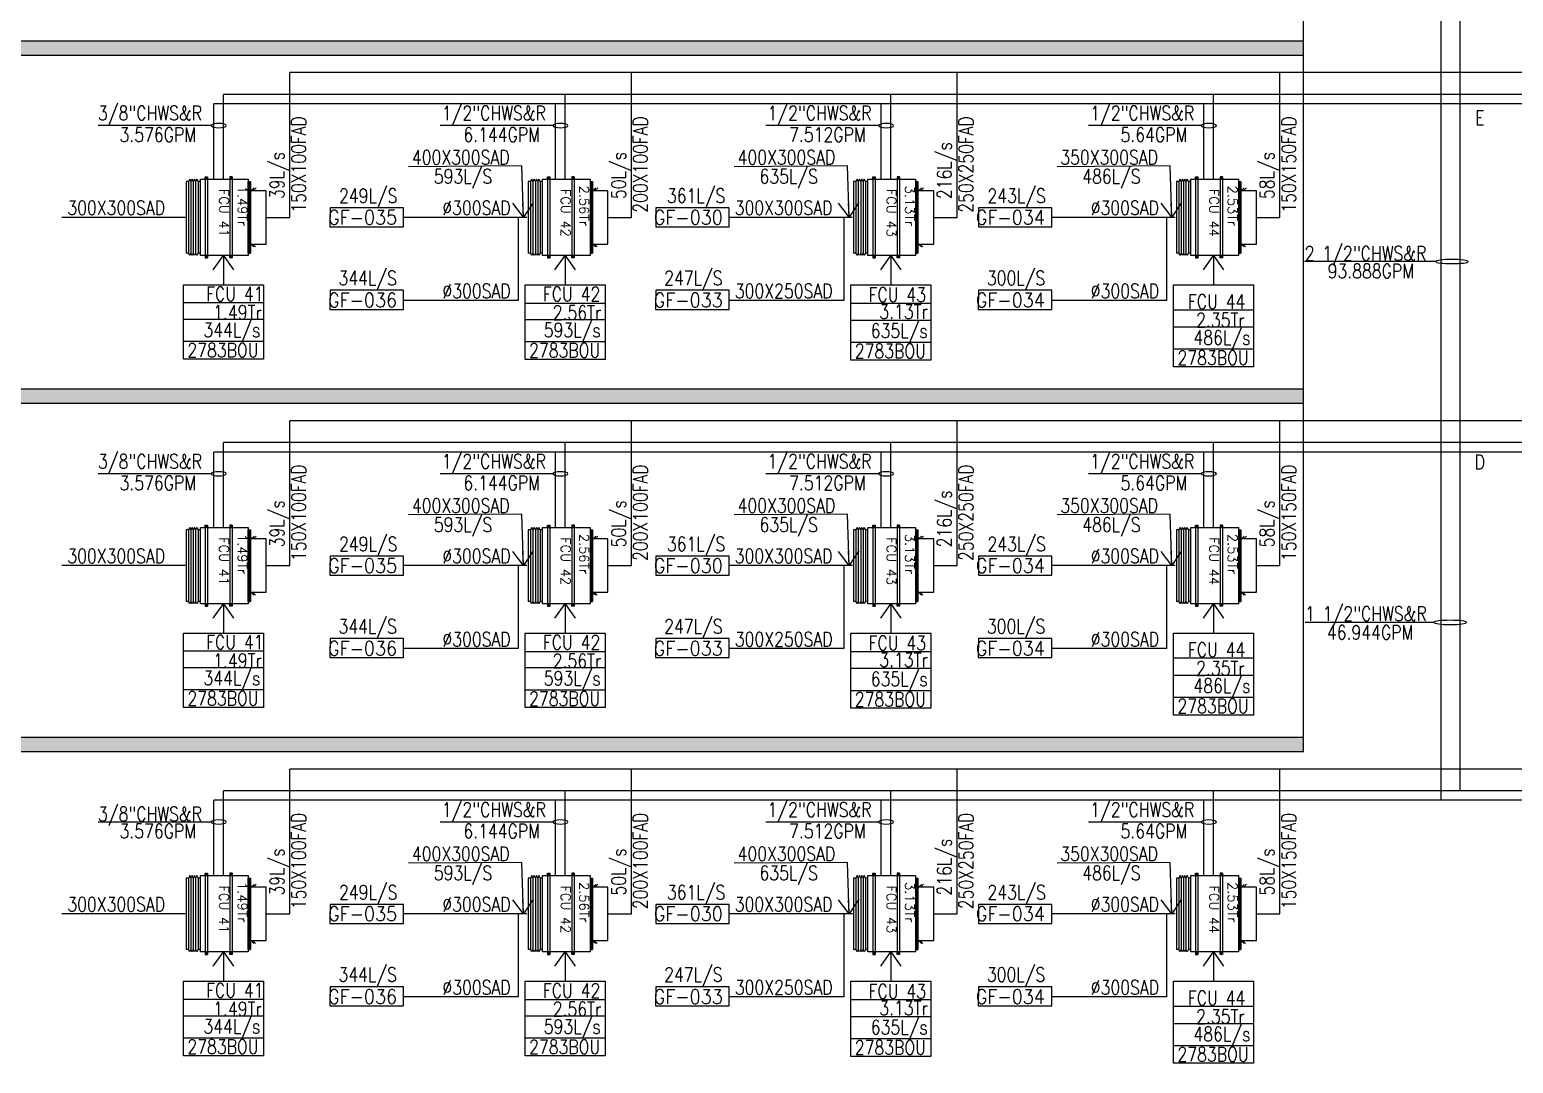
# Model space of a CAD drawing. Header units: millimetres. Extents: x -1288794 to 2153086, y -2701644 to -1335282.
# Drawn here: x 1737730 to 1753278, y -1511504 to -1500670 of the extents above; entities that cross this region are included whole.
import ezdxf

# ---------------------------------------------------------------- set-up
doc = ezdxf.new("R2010")
doc.units = ezdxf.units.MM
doc.header["$LTSCALE"] = 100
doc.linetypes.add('HIDDEN', pattern=[9.525, 6.35, -3.175])
for name, color, linetype in [('A-ANNO-TEXT', 8, 'Continuous'), ('A-WALL-FULL', 8, 'Continuous'), ('AC- SUIPPOR', 7, 'HIDDEN'), ('AC-CHILLED WATER TEXT', 41, 'Continuous'), ('AC-CHR', 60, 'Continuous'), ('AC-CHS', 30, 'Continuous'), ('AC-FAD', 6, 'Continuous'), ('AC-FAD TEXT', 6, 'Continuous'), ('AC-HLTEXT', 100, 'Continuous'), ('AC-SAD', 3, 'Continuous'), ('AC-SAD TEXT', 3, 'Continuous'), ('AC-UNIT', 5, 'Continuous'), ('WALL', 42, 'Continuous')]:
    doc.layers.add(name, color=color, linetype=linetype)
doc.styles.add('ROMAND', font='romand')
doc.styles.add('ROMANS', font='romans.shx', dxfattribs={"width": 0.8})
doc.styles.add('SIMPLEX', font='simplex.shx', dxfattribs={"width": 0.8})
doc.dimstyles.new('100 of DIM2', dxfattribs={"dimscale": 0, "dimtxt": 200, "dimasz": 150, "dimexe": 75, "dimexo": 200, "dimgap": 75, "dimtad": 1, "dimdec": 0, "dimrnd": 5, "dimzin": 0, "dimdsep": 46, "dimtxsty": 'ROMANS', "dimblk": 'ARCHTICK', "dimcen": 100, "dimclrd": 94, "dimclre": 94, "dimclrt": 2, "dimadec": 0, "dimazin": 0, "dimtfac": 1, "dimtdec": 0, "dimtofl": 0, "dimtmove": 2, "dimatfit": 3, "dimldrblk": 'OPEN90', "dimfxl": 75, "dimtolj": 1, "dimtzin": 0, "dimarcsym": 0})

# ---------------------------------------------------------------- blocks, each defined once
blk = doc.blocks.new('_ArchTick')
at = {"color": 0, "linetype": 'ByBlock', "const_width": 0.15}
blk.add_lwpolyline([(-0.5, -0.5), (0.5, 0.5)], dxfattribs=at)
blk = doc.blocks.new('A$C14952670')
at = {"layer": 'AC-FAD', "linetype": 'ByBlock'}
for p, q in [((30, 159), (1, 128)), ((30, 0), (30, 159)), ((589, 159), (589, 0)), ((589, 159), (619, 129)), ((29, 136), (0, 105)), ((589, 0), (30, 0)), ((589, 144), (619, 114))]:
    blk.add_line(p, q, dxfattribs=at)
blk = doc.blocks.new('A$C44FB0367')
at = {"layer": 'WALL', "ltscale": 30}
h = blk.add_hatch(dxfattribs=at)
h.set_pattern_fill('NET3', color=2, scale=100, style=0)
h.set_pattern_definition([(0, (19935.246, -11666.627), (0, 12.5), []), (60, (19935.246, -11666.627), (-10.8253175, 6.25), []), (120, (19935.246, -11666.627), (-10.8253175, -6.25), [])])
h.paths.add_polyline_path([(775, 250), (775, 275), (25, 275), (25, 250)])
at = {"layer": 'WALL', "color": 5, "ltscale": 30}
for p, q in [((25, 250), (25, 275)), ((25, 275), (775, 275)), ((775, 250), (775, 275))]:
    blk.add_line(p, q, dxfattribs=at)
at = {"layer": 'WALL', "color": 8, "ltscale": 30}
for p, q in [((25, -275), (0, -287.5)), ((0, -287.5), (25, -300)), ((25, -300), (0, -312.5)), ((25, -250), (25, -275)), ((25, -250), (25, -275)), ((25, -275), (775, -275)), ((25, -300), (775, -300)), ((775, -250), (775, -275)), ((775, -275), (800, -287.5)), ((800, -287.5), (775, -300)), ((775, -300), (800, -312.5)), ((0, -312.5), (25, -325)), ((25, -325), (0, -337.5)), ((0, -337.5), (25, -350)), ((25, -350), (0, -362.5)), ((0, -362.5), (25, -375)), ((25, -325), (775, -325)), ((25, -350), (775, -350)), ((25, -375), (775, -375)), ((25, -375), (25, -400)), ((25, -400), (775, -400)), ((800, -312.5), (775, -325)), ((775, -325), (800, -337.5)), ((800, -337.5), (775, -350)), ((775, -350), (800, -362.5)), ((800, -362.5), (775, -375)), ((775, -375), (775, -400))]:
    blk.add_line(p, q, dxfattribs=at)
at = {"layer": 'WALL', "color": 5, "ltscale": 30}
blk.add_lwpolyline([(0, 250), (800, 250), (800, -250), (0, -250)], close=True, dxfattribs=at)
blk = doc.blocks.new('A$C5F1D0244')
at = {"layer": 'AC- SUIPPOR', "ltscale": 5}
for p, q in [((-25, 425), (-25, -425)), ((0, 425), (0, -425))]:
    blk.add_line(p, q, dxfattribs=at)
at = {"layer": 'AC- SUIPPOR', "ltscale": 30}
for points in [[(-25, 400), (0, 400), (0, 425), (-25, 425)], [(-25, -400), (0, -400), (0, -425), (-25, -425)]]:
    blk.add_lwpolyline(points, close=True, dxfattribs=at)
for centre in [(-12.5, 412.5), (-12.5, -412.5)]:
    blk.add_circle(centre, 5, dxfattribs=at)

msp = doc.modelspace()

# ---------------------------------------------------------------- hatches: boundary and pattern name
at = {"layer": 'A-WALL-FULL', "true_color": 0xf26722}
h = msp.add_hatch(dxfattribs=at)
h.set_pattern_fill('AR-CONC', color=30)
h.set_pattern_definition([(50, (0, 14750), (182.184669, -15.939086), [19.05, -209.55]), (355, (0, 14750), (-35.243421, 191.056845), [15.24, -167.640584]), (100.451445, (15.18, 14748.67), (146.941247, 175.117752), [16.190009, -178.090245]), (46.1842, (0, 14800.8), (271.07904, -42.042328), [28.575, -314.325]), (96.635558, (22.6, 14797.3), (237.404134, 247.426125), [24.285023, -267.135608]), (351.184151, (0, 14800.8), (237.404134, 247.426125), [22.859967, -251.459732]), (21, (25.4, 14788.1), (151.614391, -102.265198), [19.05, -209.55]), (326, (25.4, 14788.1), (61.802028, 184.187966), [15.24, -167.64]), (71.451445, (38.03, 14779.58), (213.416419, 81.922769), [16.190009, -178.089938]), (37.5, (0, 14750), (3.0886033, 84.5550389), [0, -165.608, 0, -170.18, 0, -168.275]), (7.5, (0, 14750), (66.8196625, 100.1805748), [0, -97.028, 0, -161.798, 0, -64.135]), (327.5, (-56.64, 14750), (135.5905952, -5.728744), [0, -63.5, 0, -198.12, 0, -262.89]), (317.5, (-82.04, 14750), (148.1291814, 25.426491), [0, -82.55, 0, -131.572, 0, -186.69])])
h.paths.add_polyline_path([(1718990.8, -1500935.5), (1718990.8, -1500785.5), (1704697.8, -1500785.5), (1704697.8, -1500935.5)])
h.paths.add_polyline_path([(1755218.3, -1500785.5), (1755218.3, -1500935.5), (1770296.5, -1500935.5), (1770296.5, -1500785.5)])
h.paths.add_polyline_path([(1751078, -1500935.5), (1751078, -1500785.5), (1723660.6, -1500785.5), (1723660.6, -1500935.5)])
h = msp.add_hatch(dxfattribs=at)
h.set_pattern_fill('AR-CONC', color=30)
h.set_pattern_definition([(50, (0, 11100), (182.184669, -15.939086), [19.05, -209.55]), (355, (0, 11100), (-35.243421, 191.056845), [15.24, -167.640584]), (100.451445, (15.18, 11098.67), (146.941247, 175.117752), [16.190009, -178.090245]), (46.1842, (0, 11150.8), (271.07904, -42.042328), [28.575, -314.325]), (96.635558, (22.6, 11147.3), (237.404134, 247.426125), [24.285023, -267.135608]), (351.184151, (0, 11150.8), (237.404134, 247.426125), [22.859967, -251.459732]), (21, (25.4, 11138.1), (151.614391, -102.265198), [19.05, -209.55]), (326, (25.4, 11138.1), (61.802028, 184.187966), [15.24, -167.64]), (71.451445, (38.03, 11129.58), (213.416419, 81.922769), [16.190009, -178.089938]), (37.5, (0, 11100), (3.0886033, 84.5550389), [0, -165.608, 0, -170.18, 0, -168.275]), (7.5, (0, 11100), (66.8196625, 100.1805748), [0, -97.028, 0, -161.798, 0, -64.135]), (327.5, (-56.64, 11100), (135.5905952, -5.728744), [0, -63.5, 0, -198.12, 0, -262.89]), (317.5, (-82.04, 11100), (148.1291814, 25.426491), [0, -82.55, 0, -131.572, 0, -186.69])])
h.paths.add_polyline_path([(1718990.8, -1504585.5), (1718990.8, -1504435.5), (1704697.8, -1504435.5), (1704697.8, -1504585.5)])
h.paths.add_polyline_path([(1755218.3, -1504435.5), (1755218.3, -1504585.5), (1770296.5, -1504585.5), (1770296.5, -1504435.5)])
h.paths.add_polyline_path([(1751078, -1504585.5), (1751078, -1504435.5), (1723660.6, -1504435.5), (1723660.6, -1504585.5)])
h = msp.add_hatch(dxfattribs=at)
h.set_pattern_fill('AR-CONC', color=30)
h.set_pattern_definition([(50, (0, 7450), (182.184669, -15.939086), [19.05, -209.55]), (355, (0, 7450), (-35.243421, 191.056845), [15.24, -167.640584]), (100.451445, (15.18, 7448.67), (146.941247, 175.117752), [16.190009, -178.090245]), (46.1842, (0, 7500.8), (271.07904, -42.042328), [28.575, -314.325]), (96.635558, (22.6, 7497.3), (237.404134, 247.426125), [24.285023, -267.135608]), (351.184151, (0, 7500.8), (237.404134, 247.426125), [22.859967, -251.459732]), (21, (25.4, 7488.1), (151.614391, -102.265198), [19.05, -209.55]), (326, (25.4, 7488.1), (61.802028, 184.187966), [15.24, -167.64]), (71.451445, (38.03, 7479.58), (213.416419, 81.922769), [16.190009, -178.089938]), (37.5, (0, 7450), (3.0886033, 84.5550389), [0, -165.608, 0, -170.18, 0, -168.275]), (7.5, (0, 7450), (66.8196625, 100.1805748), [0, -97.028, 0, -161.798, 0, -64.135]), (327.5, (-56.64, 7450), (135.5905952, -5.728744), [0, -63.5, 0, -198.12, 0, -262.89]), (317.5, (-82.04, 7450), (148.1291814, 25.426491), [0, -82.55, 0, -131.572, 0, -186.69])])
h.paths.add_polyline_path([(1718990.8, -1508235.5), (1718990.8, -1508085.5), (1704697.8, -1508085.5), (1704697.8, -1508235.5)])
h.paths.add_polyline_path([(1755218.3, -1508085.5), (1755218.3, -1508235.5), (1770296.5, -1508235.5), (1770296.5, -1508085.5)])
h.paths.add_polyline_path([(1751078, -1508235.5), (1751078, -1508085.5), (1723660.6, -1508085.5), (1723660.6, -1508235.5)])

# ---------------------------------------------------------------- linework, layer by layer
at = {"layer": 'A-ANNO-TEXT'}
for points in [[(1741647.8, -1502537.9), (1740878.3, -1502537.9), (1740877, -1502738.2), (1741646.5, -1502738.2)], [(1745061.1, -1502537.9), (1744291.5, -1502537.9), (1744290.2, -1502738.2), (1745059.8, -1502738.2)], [(1748442.9, -1502537.9), (1747673.3, -1502537.9), (1747672, -1502738.2), (1748441.6, -1502738.2)], [(1741647.2, -1503401.1), (1740877.7, -1503401.1), (1740876.4, -1503601.5), (1741645.9, -1503601.5)], [(1745060.5, -1503401.1), (1744290.9, -1503401.1), (1744289.6, -1503601.5), (1745059.2, -1503601.5)], [(1748442.3, -1503401.1), (1747672.7, -1503401.1), (1747671.4, -1503601.5), (1748441, -1503601.5)], [(1741647.8, -1506187.9), (1740878.3, -1506187.9), (1740877, -1506388.2), (1741646.5, -1506388.2)], [(1745061.1, -1506187.9), (1744291.5, -1506187.9), (1744290.2, -1506388.2), (1745059.8, -1506388.2)], [(1748442.9, -1506187.9), (1747673.3, -1506187.9), (1747672, -1506388.2), (1748441.6, -1506388.2)], [(1741647.2, -1507051.1), (1740877.7, -1507051.1), (1740876.4, -1507251.5), (1741645.9, -1507251.5)], [(1745060.5, -1507051.1), (1744290.9, -1507051.1), (1744289.6, -1507251.5), (1745059.2, -1507251.5)], [(1748442.3, -1507051.1), (1747672.7, -1507051.1), (1747671.4, -1507251.5), (1748441, -1507251.5)], [(1741647.8, -1509837.9), (1740878.3, -1509837.9), (1740877, -1510038.2), (1741646.5, -1510038.2)], [(1745061.1, -1509837.9), (1744291.5, -1509837.9), (1744290.2, -1510038.2), (1745059.8, -1510038.2)], [(1748442.9, -1509837.9), (1747673.3, -1509837.9), (1747672, -1510038.2), (1748441.6, -1510038.2)], [(1741647.2, -1510701.1), (1740877.7, -1510701.1), (1740876.4, -1510901.5), (1741645.9, -1510901.5)], [(1745060.5, -1510701.1), (1744290.9, -1510701.1), (1744289.6, -1510901.5), (1745059.2, -1510901.5)], [(1748442.3, -1510701.1), (1747672.7, -1510701.1), (1747671.4, -1510901.5), (1748441, -1510901.5)]]:
    msp.add_lwpolyline(points, close=True, dxfattribs=at)
at = {"layer": 'A-WALL-FULL'}
for p, q in [((1751078, -1508235.5), (1751078, -1489835.5)), ((1723660.6, -1500785.5), (1751078, -1500785.5)), ((1723660.6, -1500935.5), (1751078, -1500935.5)), ((1723660.6, -1504435.5), (1751078, -1504435.5)), ((1723660.6, -1504585.5), (1751078, -1504585.5)), ((1723660.6, -1508085.5), (1751078, -1508085.5)), ((1723660.6, -1508235.5), (1751078, -1508235.5))]:
    msp.add_line(p, q, dxfattribs=at)
at = {"layer": 'AC-CHILLED WATER TEXT'}
for p, q in [((1739631, -1501675.3), (1738449.2, -1501675.3)), ((1743211.7, -1501675.3), (1742029.9, -1501675.3)), ((1746625, -1501675.3), (1745443.2, -1501675.3)), ((1750006.8, -1501675.3), (1748825, -1501675.3)), ((1752464.3, -1503100.3), (1751088.4, -1503100.3)), ((1739631, -1505325.3), (1738449.2, -1505325.3)), ((1743211.7, -1505325.3), (1742029.9, -1505325.3)), ((1746625, -1505325.3), (1745443.2, -1505325.3)), ((1750006.8, -1505325.3), (1748825, -1505325.3)), ((1752445.7, -1506882.9), (1751095.3, -1506882.9)), ((1739631, -1508975.3), (1738449.2, -1508975.3)), ((1743211.7, -1508975.3), (1742029.9, -1508975.3)), ((1746625, -1508975.3), (1745443.2, -1508975.3)), ((1750006.8, -1508975.3), (1748825, -1508975.3))]:
    msp.add_line(p, q, dxfattribs=at)
at = {"layer": 'AC-CHILLED WATER TEXT', "extrusion": (0, 0, -1)}
for centre, major_axis, ratio in [((1739710.6, -1501675.3), (-79.6, 0), 0.2791271), ((1743291.3, -1501675.3), (-79.6, 0), 0.2791271), ((1746704.6, -1501675.3), (-79.6, 0), 0.2791271), ((1750086.4, -1501675.3), (-79.6, 0), 0.2791271), ((1752635, -1503100.3), (-170.7, 0), 0.1301197), ((1739710.6, -1505325.3), (-79.6, 0), 0.2791271), ((1743291.3, -1505325.3), (-79.6, 0), 0.2791271), ((1746704.6, -1505325.3), (-79.6, 0), 0.2791271), ((1750086.4, -1505325.3), (-79.6, 0), 0.2791271), ((1752616.4, -1506882.9), (-170.7, 0), 0.1301197), ((1739710.6, -1508975.3), (-79.6, 0), 0.2791271), ((1743291.3, -1508975.3), (-79.6, 0), 0.2791271), ((1746704.6, -1508975.3), (-79.6, 0), 0.2791271), ((1750086.4, -1508975.3), (-79.6, 0), 0.2791271)]:
    msp.add_ellipse(centre, major_axis=major_axis, ratio=ratio, dxfattribs=at)
at = {"layer": 'AC-CHR'}
for p, q in [((1752517.4, -1483993.6), (1752517.4, -1508746.8)), ((1768502.1, -1501446.8), (1739660.2, -1501446.8)), ((1739660.2, -1502237.2), (1739660.2, -1501446.8)), ((1743241, -1502237.2), (1743241, -1501446.8)), ((1746654.2, -1502237.2), (1746654.2, -1501446.8)), ((1750036, -1502237.2), (1750036, -1501446.8)), ((1768502.1, -1505096.8), (1739660.2, -1505096.8)), ((1739660.2, -1505887.2), (1739660.2, -1505096.8)), ((1743241, -1505887.2), (1743241, -1505096.8)), ((1746654.2, -1505887.2), (1746654.2, -1505096.8)), ((1750036, -1505887.2), (1750036, -1505096.8)), ((1739660.2, -1509537.2), (1739660.2, -1508746.8)), ((1768502.1, -1508746.8), (1739660.2, -1508746.8)), ((1743241, -1509537.2), (1743241, -1508746.8)), ((1746654.2, -1509537.2), (1746654.2, -1508746.8)), ((1750036, -1509537.2), (1750036, -1508746.8))]:
    msp.add_line(p, q, dxfattribs=at)
at = {"layer": 'AC-CHS'}
for p, q in [((1752717.4, -1484193.9), (1752717.4, -1508648.1)), ((1768602.1, -1501348.1), (1739760.2, -1501348.1)), ((1739760.2, -1502237.2), (1739760.2, -1501348.1)), ((1743341, -1502237.2), (1743341, -1501348.1)), ((1746754.2, -1502237.2), (1746754.2, -1501348.1)), ((1750136, -1502237.2), (1750136, -1501348.1)), ((1768602.1, -1504998.1), (1739760.2, -1504998.1)), ((1739760.2, -1505887.2), (1739760.2, -1504998.1)), ((1743341, -1505887.2), (1743341, -1504998.1)), ((1746754.2, -1505887.2), (1746754.2, -1504998.1)), ((1750136, -1505887.2), (1750136, -1504998.1)), ((1739760.2, -1509537.2), (1739760.2, -1508648.1)), ((1768602.1, -1508648.1), (1739760.2, -1508648.1)), ((1743341, -1509537.2), (1743341, -1508648.1)), ((1746754.2, -1509537.2), (1746754.2, -1508648.1)), ((1750136, -1509537.2), (1750136, -1508648.1))]:
    msp.add_line(p, q, dxfattribs=at)
at = {"layer": 'AC-FAD'}
for p, q in [((1740454.7, -1502637.2), (1740454.7, -1501119.5)), ((1753998.2, -1501119.5), (1740454.7, -1501119.5)), ((1744035.5, -1502637.2), (1744035.5, -1501119.5)), ((1747448.7, -1502637.2), (1747448.7, -1501119.5)), ((1750830.5, -1502637.2), (1750830.5, -1501119.5)), ((1740209.5, -1502637.2), (1740454.7, -1502637.2)), ((1743790.2, -1502637.2), (1744035.5, -1502637.2)), ((1747203.5, -1502637.2), (1747448.7, -1502637.2)), ((1750585.3, -1502637.2), (1750830.5, -1502637.2)), ((1740454.7, -1506287.2), (1740454.7, -1504769.5)), ((1754048.2, -1504769.5), (1740454.7, -1504769.5)), ((1744035.5, -1506287.2), (1744035.5, -1504769.5)), ((1747448.7, -1506287.2), (1747448.7, -1504769.5)), ((1750830.5, -1506287.2), (1750830.5, -1504769.5)), ((1740209.5, -1506287.2), (1740454.7, -1506287.2)), ((1743790.2, -1506287.2), (1744035.5, -1506287.2)), ((1747203.5, -1506287.2), (1747448.7, -1506287.2)), ((1750585.3, -1506287.2), (1750830.5, -1506287.2)), ((1740454.7, -1509937.2), (1740454.7, -1508419.5)), ((1754248.2, -1508419.5), (1740454.7, -1508419.5)), ((1744035.5, -1509937.2), (1744035.5, -1508419.5)), ((1747448.7, -1509937.2), (1747448.7, -1508419.5)), ((1750830.5, -1509937.2), (1750830.5, -1508419.5)), ((1740209.5, -1509937.2), (1740454.7, -1509937.2)), ((1743790.2, -1509937.2), (1744035.5, -1509937.2)), ((1747203.5, -1509937.2), (1747448.7, -1509937.2)), ((1750585.3, -1509937.2), (1750830.5, -1509937.2))]:
    msp.add_line(p, q, dxfattribs=at)
at = {"layer": 'AC-SAD'}
for p, q in [((1739360.2, -1502637.2), (1738066.4, -1502637.2)), ((1742941, -1502637.2), (1741647.2, -1502637.2)), ((1742849.5, -1502637.2), (1742849.5, -1503507.8)), ((1746354.2, -1502637.2), (1745060.4, -1502637.2)), ((1746262.8, -1502637.2), (1746262.8, -1503507.8)), ((1749736, -1502637.2), (1748442.2, -1502637.2)), ((1749644.6, -1502637.2), (1749644.6, -1503507.8)), ((1742849.5, -1503507.8), (1741646.5, -1503507.8)), ((1746262.8, -1503507.8), (1745059.8, -1503507.8)), ((1749644.6, -1503507.8), (1748441.6, -1503507.8)), ((1739360.2, -1506287.2), (1738066.4, -1506287.2)), ((1742941, -1506287.2), (1741647.2, -1506287.2)), ((1742849.5, -1506287.2), (1742849.5, -1507157.8)), ((1746354.2, -1506287.2), (1745060.4, -1506287.2)), ((1746262.8, -1506287.2), (1746262.8, -1507157.8)), ((1749736, -1506287.2), (1748442.2, -1506287.2)), ((1749644.6, -1506287.2), (1749644.6, -1507157.8)), ((1742849.5, -1507157.8), (1741646.5, -1507157.8)), ((1746262.8, -1507157.8), (1745059.8, -1507157.8)), ((1749644.6, -1507157.8), (1748441.6, -1507157.8)), ((1739360.2, -1509937.2), (1738066.4, -1509937.2)), ((1742941, -1509937.2), (1741647.2, -1509937.2)), ((1742849.5, -1509937.2), (1742849.5, -1510807.8)), ((1746354.2, -1509937.2), (1745060.4, -1509937.2)), ((1746262.8, -1509937.2), (1746262.8, -1510807.8)), ((1749736, -1509937.2), (1748442.2, -1509937.2)), ((1749644.6, -1509937.2), (1749644.6, -1510807.8)), ((1742849.5, -1510807.8), (1741646.5, -1510807.8)), ((1746262.8, -1510807.8), (1745059.8, -1510807.8)), ((1749644.6, -1510807.8), (1748441.6, -1510807.8))]:
    msp.add_line(p, q, dxfattribs=at)
at = {"layer": 'AC-SAD TEXT'}
for p, q in [((1740178.8, -1503534.8), (1739341.7, -1503534.8)), ((1743759.5, -1503539.5), (1742922.4, -1503539.5)), ((1747172.8, -1503540.1), (1746335.7, -1503540.1)), ((1750554.6, -1503608.9), (1749717.5, -1503608.9)), ((1740178.8, -1503708.5), (1739341.7, -1503708.5)), ((1743759.5, -1503710.6), (1742922.4, -1503710.6)), ((1747172.8, -1503717.4), (1746335.7, -1503717.4)), ((1750554.6, -1503788.7), (1749717.5, -1503788.7)), ((1740178.8, -1503939.7), (1739341.7, -1503939.7)), ((1743759.5, -1503941.8), (1742922.4, -1503941.8)), ((1747172.8, -1503948.6), (1746335.7, -1503948.6)), ((1750554.6, -1504019.9), (1749717.5, -1504019.9)), ((1740178.8, -1507184.8), (1739341.7, -1507184.8)), ((1743759.5, -1507189.5), (1742922.4, -1507189.5)), ((1747172.8, -1507190.1), (1746335.7, -1507190.1)), ((1750554.6, -1507258.9), (1749717.5, -1507258.9)), ((1740178.8, -1507358.5), (1739341.7, -1507358.5)), ((1743759.5, -1507360.6), (1742922.4, -1507360.6)), ((1747172.8, -1507367.4), (1746335.7, -1507367.4)), ((1750554.6, -1507438.7), (1749717.5, -1507438.7)), ((1740178.8, -1507589.7), (1739341.7, -1507589.7)), ((1743759.5, -1507591.8), (1742922.4, -1507591.8)), ((1747172.8, -1507598.6), (1746335.7, -1507598.6)), ((1750554.6, -1507669.9), (1749717.5, -1507669.9)), ((1740178.8, -1510834.8), (1739341.7, -1510834.8)), ((1743759.5, -1510839.5), (1742922.4, -1510839.5)), ((1747172.8, -1510840.1), (1746335.7, -1510840.1)), ((1750554.6, -1510908.9), (1749717.5, -1510908.9)), ((1740178.8, -1511008.5), (1739341.7, -1511008.5)), ((1743759.5, -1511010.6), (1742922.4, -1511010.6)), ((1747172.8, -1511017.4), (1746335.7, -1511017.4)), ((1750554.6, -1511088.7), (1749717.5, -1511088.7)), ((1740178.8, -1511239.7), (1739341.7, -1511239.7)), ((1743759.5, -1511241.8), (1742922.4, -1511241.8)), ((1747172.8, -1511248.6), (1746335.7, -1511248.6)), ((1750554.6, -1511319.9), (1749717.5, -1511319.9))]:
    msp.add_line(p, q, dxfattribs=at)
for points in [[(1740178.8, -1504124.2), (1739341.7, -1504124.2), (1739341.7, -1503344.9), (1740178.8, -1503344.9)], [(1743759.5, -1504126.3), (1742922.4, -1504126.3), (1742922.4, -1503344.9), (1743759.5, -1503344.9)], [(1747172.8, -1504133.1), (1746335.7, -1504133.1), (1746335.7, -1503344.9), (1747172.8, -1503344.9)], [(1750554.6, -1504204.4), (1749717.5, -1504204.4), (1749717.5, -1503344.9), (1750554.6, -1503344.9)], [(1740178.8, -1507774.2), (1739341.7, -1507774.2), (1739341.7, -1506994.9), (1740178.8, -1506994.9)], [(1743759.5, -1507776.3), (1742922.4, -1507776.3), (1742922.4, -1506994.9), (1743759.5, -1506994.9)], [(1747172.8, -1507783.1), (1746335.7, -1507783.1), (1746335.7, -1506994.9), (1747172.8, -1506994.9)], [(1750554.6, -1507854.4), (1749717.5, -1507854.4), (1749717.5, -1506994.9), (1750554.6, -1506994.9)], [(1740178.8, -1511424.2), (1739341.7, -1511424.2), (1739341.7, -1510644.9), (1740178.8, -1510644.9)], [(1743759.5, -1511426.3), (1742922.4, -1511426.3), (1742922.4, -1510644.9), (1743759.5, -1510644.9)], [(1747172.8, -1511433.1), (1746335.7, -1511433.1), (1746335.7, -1510644.9), (1747172.8, -1510644.9)], [(1750554.6, -1511504.4), (1749717.5, -1511504.4), (1749717.5, -1510644.9), (1750554.6, -1510644.9)]]:
    msp.add_lwpolyline(points, close=True, dxfattribs=at)

# ---------------------------------------------------------------- block references
at = {"ltscale": 30, "xscale": -1, "rotation": 359.9999999999644}
for p in [(1739569.7, -1502637.2), (1743154.9, -1502637.2), (1746564.6, -1502637.2), (1749948.3, -1502637.2), (1739569.7, -1506287.2), (1743154.9, -1506287.2), (1746564.6, -1506287.2), (1749948.3, -1506287.2), (1739569.7, -1509937.2), (1743154.9, -1509937.2), (1746564.6, -1509937.2), (1749948.3, -1509937.2)]:
    msp.add_blockref('A$C5F1D0244', p, dxfattribs=at)
at = {"ltscale": 30}
for p in [(1739850.9, -1502637.2), (1743436.1, -1502637.2), (1746845.8, -1502637.2), (1750229.5, -1502637.2), (1739850.9, -1506287.2), (1743436.1, -1506287.2), (1746845.8, -1506287.2), (1750229.5, -1506287.2), (1739850.9, -1509937.2), (1743436.1, -1509937.2), (1746845.8, -1509937.2), (1750229.5, -1509937.2)]:
    msp.add_blockref('A$C5F1D0244', p, dxfattribs=at)
at = {"layer": 'AC-FAD', "xscale": -1, "rotation": 90}
for p in [(1740209.5, -1502327.7), (1743790.2, -1502327.7), (1747203.5, -1502327.7), (1750585.3, -1502327.7), (1740209.5, -1505977.7), (1743790.2, -1505977.7), (1747203.5, -1505977.7), (1750585.3, -1505977.7), (1740209.5, -1509627.7), (1743790.2, -1509627.7), (1747203.5, -1509627.7), (1750585.3, -1509627.7)]:
    msp.add_blockref('A$C14952670', p, dxfattribs=at)
at = {"layer": 'AC-UNIT', "color": 6, "ltscale": 30, "rotation": 269.9999999999644}
for p in [(1739769, -1502237.2), (1743354.2, -1502237.2), (1746763.9, -1502237.2), (1750147.6, -1502237.2), (1739769, -1505887.2), (1743354.2, -1505887.2), (1746763.9, -1505887.2), (1750147.6, -1505887.2), (1739769, -1509537.2), (1743354.2, -1509537.2), (1746763.9, -1509537.2), (1750147.6, -1509537.2)]:
    msp.add_blockref('A$C44FB0367', p, dxfattribs=at)

# ---------------------------------------------------------------- texts
at = {"layer": 'A-ANNO-TEXT', "style": 'ROMANS', "width": 0.9}
for s, p in [('GF-035', (1740857.3, -1502712.2)), ('GF-030', (1744270.5, -1502712.2)), ('GF-034', (1747645.9, -1502712.2)), ('GF-036', (1740856.5, -1503580)), ('GF-033', (1744269.7, -1503580)), ('GF-034', (1747645.1, -1503580)), ('GF-035', (1740857.3, -1506362.2)), ('GF-030', (1744270.5, -1506362.2)), ('GF-034', (1747645.9, -1506362.2)), ('GF-036', (1740856.5, -1507230)), ('GF-033', (1744269.7, -1507230)), ('GF-034', (1747645.1, -1507230)), ('GF-035', (1740857.3, -1510012.2)), ('GF-030', (1744270.5, -1510012.2)), ('GF-034', (1747645.9, -1510012.2)), ('GF-036', (1740856.5, -1510880)), ('GF-033', (1744269.7, -1510880)), ('GF-034', (1747645.1, -1510880))]:
    msp.add_text(s, height=150, rotation=360, dxfattribs=at).set_placement(p)
at = {"layer": 'AC-CHILLED WATER TEXT', "style": 'SIMPLEX', "width": 0.8}
for s, p in [('3/8"CHWS&R', (1738445.4, -1501619.8)), ('1/2"CHWS&R', (1742049, -1501619.8)), ('1/2"CHWS&R', (1745462.2, -1501619.8)), ('1/2"CHWS&R', (1748844, -1501619.8)), ('3.576GPM', (1738671.4, -1501845.8)), ('6.144GPM', (1742275, -1501845.8)), ('7.512GPM', (1745688.3, -1501845.8)), ('5.64GPM', (1749161.5, -1501845.8)), ('2 1/2"CHWS&R', (1751091.6, -1503090.4)), ('93.888GPM', (1751332.2, -1503276.1)), ('3/8"CHWS&R', (1738445.4, -1505269.8)), ('1/2"CHWS&R', (1742049, -1505269.8)), ('1/2"CHWS&R', (1745462.2, -1505269.8)), ('1/2"CHWS&R', (1748844, -1505269.8)), ('3.576GPM', (1738671.4, -1505495.8)), ('6.144GPM', (1742275, -1505495.8)), ('7.512GPM', (1745688.3, -1505495.8)), ('5.64GPM', (1749161.5, -1505495.8)), ('1 1/2"CHWS&R', (1751095.3, -1506867.2)), ('46.944GPM', (1751324.6, -1507063.4)), ('3/8"CHWS&R', (1738445.4, -1508965.1)), ('1/2"CHWS&R', (1742049, -1508919.8)), ('1/2"CHWS&R', (1745462.2, -1508919.8)), ('1/2"CHWS&R', (1748844, -1508919.8)), ('3.576GPM', (1738671.4, -1509145.8)), ('6.144GPM', (1742275, -1509145.8)), ('7.512GPM', (1745688.3, -1509145.8)), ('5.64GPM', (1749161.5, -1509145.8))]:
    msp.add_text(s, height=150, dxfattribs=at).set_placement(p)
at = {"layer": 'AC-CHS', "style": 'SIMPLEX', "width": 0.8}
for s, p in [('E', (1752878.5, -1501668.9)), ('D', (1752873, -1505277.8))]:
    msp.add_text(s, height=150, dxfattribs=at).set_placement(p)
at = {"layer": 'AC-FAD TEXT', "style": 'SIMPLEX', "width": 0.8}
for s, p in [('150X100FAD', (1740624.7, -1502588.7)), ('200X100FAD', (1744205.4, -1502588.7)), ('250X250FAD', (1747618.7, -1502588.7)), ('150X150FAD', (1751000.5, -1502588.7)), ('39L/s', (1740397.3, -1502445.6)), ('50L/s', (1743978, -1502445.6)), ('216L/s', (1747391.2, -1502445.6)), ('58L/s', (1750773, -1502445.6)), ('150X100FAD', (1740624.7, -1506238.7)), ('200X100FAD', (1744205.4, -1506238.7)), ('250X250FAD', (1747618.7, -1506238.7)), ('150X150FAD', (1751000.5, -1506238.7)), ('216L/s', (1747391.2, -1506095.6)), ('39L/s', (1740397.3, -1506095.6)), ('50L/s', (1743978, -1506095.6)), ('58L/s', (1750773, -1506095.6)), ('150X100FAD', (1740624.7, -1509888.7)), ('200X100FAD', (1744205.4, -1509888.7)), ('250X250FAD', (1747618.7, -1509888.7)), ('150X150FAD', (1751000.5, -1509888.7)), ('39L/s', (1740397.3, -1509745.6)), ('50L/s', (1743978, -1509745.6)), ('216L/s', (1747391.2, -1509745.6)), ('58L/s', (1750773, -1509745.6))]:
    msp.add_text(s, height=150, rotation=90, dxfattribs=at).set_placement(p)
at = {"layer": 'AC-HLTEXT', "style": 'ROMAND'}
for s, p in [('FCU 41', (1739717.1, -1502339.7)), ('1.49Tr', (1739910.2, -1502304.6)), ('FCU 42', (1743297.9, -1502339.7)), ('2.56Tr', (1743491, -1502304.6)), ('FCU 43', (1746711.1, -1502339.7)), ('3.13Tr', (1746904.2, -1502304.6)), ('FCU 44', (1750092.9, -1502339.7)), ('2.53Tr', (1750286, -1502304.6)), ('FCU 41', (1739717.1, -1505989.7)), ('1.49Tr', (1739910.2, -1505954.6)), ('FCU 42', (1743297.9, -1505989.7)), ('2.56Tr', (1743491, -1505954.6)), ('FCU 43', (1746711.1, -1505989.7)), ('3.13Tr', (1746904.2, -1505954.6)), ('FCU 44', (1750092.9, -1505989.7)), ('2.53Tr', (1750286, -1505954.6)), ('FCU 41', (1739717.1, -1509639.7)), ('1.49Tr', (1739910.2, -1509604.6)), ('FCU 42', (1743297.9, -1509639.7)), ('2.56Tr', (1743491, -1509604.6)), ('FCU 43', (1746711.1, -1509639.7)), ('3.13Tr', (1746904.2, -1509604.6)), ('FCU 44', (1750092.9, -1509639.7)), ('2.53Tr', (1750286, -1509604.6))]:
    msp.add_text(s, height=100, rotation=270, dxfattribs=at).set_placement(p)
at = {"layer": 'AC-SAD TEXT', "style": 'SIMPLEX', "width": 0.8}
for s, p in [('400X300SAD', (1741735.3, -1502083.4)), ('400X300SAD', (1745148.5, -1502083.4)), ('350X300SAD', (1748530.3, -1502083.4)), ('593L/S', (1741965.3, -1502283)), ('635L/S', (1745378.6, -1502283)), ('486L/S', (1748760.4, -1502283)), ('249L/S', (1740971.8, -1502486.4)), ('361L/S', (1744407.9, -1502486.4)), ('243L/S', (1747766.9, -1502486.4)), ('300X300SAD', (1738124.6, -1502612.4)), ('%%C300SAD', (1742053.9, -1502612.4)), ('300X300SAD', (1745118.6, -1502612.4)), ('%%C300SAD', (1748849, -1502612.4)), ('344L/S', (1740965.9, -1503348.5)), ('247L/S', (1744379.1, -1503348.5)), ('300L/S', (1747760.9, -1503348.5)), ('FCU 41', (1739578.8, -1503514.8)), ('%%C300SAD', (1742055.1, -1503484)), ('FCU 42', (1743108.1, -1503516.9)), ('300X250SAD', (1745119.7, -1503484)), ('FCU 43', (1746521.3, -1503523.7)), ('%%C300SAD', (1748850.1, -1503484)), ('FCU 44', (1749867.9, -1503595)), ('1.49Tr', (1739653, -1503708.5)), ('2.56Tr', (1743210.9, -1503710.6)), ('3.13Tr', (1746633.8, -1503700.2)), ('2.35Tr', (1749954.1, -1503788.7)), ('344L/s', (1739550.2, -1503891.9)), ('593L/s', (1743117.2, -1503894)), ('635L/s', (1746544.2, -1503900.8)), ('486L/s', (1749926, -1503972.1)), ('2783BOU', (1739382.7, -1504104.3)), ('2783BOU', (1742963.4, -1504106.4)), ('2783BOU', (1746376.7, -1504113.2)), ('2783BOU', (1749758.5, -1504184.5)), ('400X300SAD', (1741735.3, -1505733.4)), ('400X300SAD', (1745148.5, -1505733.4)), ('350X300SAD', (1748530.3, -1505733.4)), ('593L/S', (1741965.3, -1505933)), ('635L/S', (1745378.6, -1505933)), ('486L/S', (1748760.4, -1505933)), ('249L/S', (1740971.8, -1506136.4)), ('361L/S', (1744407.9, -1506136.4)), ('243L/S', (1747766.9, -1506136.4)), ('300X300SAD', (1738124.6, -1506262.4)), ('%%C300SAD', (1742053.9, -1506262.4)), ('300X300SAD', (1745118.6, -1506262.4)), ('%%C300SAD', (1748849, -1506262.4)), ('344L/S', (1740965.9, -1506998.5)), ('247L/S', (1744379.1, -1506998.5)), ('300L/S', (1747760.9, -1506998.5)), ('FCU 41', (1739578.8, -1507164.8)), ('%%C300SAD', (1742055.1, -1507134)), ('FCU 42', (1743108.1, -1507166.9)), ('300X250SAD', (1745119.7, -1507134)), ('FCU 43', (1746521.3, -1507173.7)), ('%%C300SAD', (1748850.1, -1507134)), ('FCU 44', (1749867.9, -1507245)), ('1.49Tr', (1739653, -1507358.5)), ('2.56Tr', (1743210.9, -1507360.6)), ('3.13Tr', (1746633.8, -1507350.2)), ('344L/s', (1739550.2, -1507541.9)), ('593L/s', (1743117.2, -1507544)), ('635L/s', (1746544.2, -1507550.8)), ('2.35Tr', (1749954.1, -1507438.7)), ('486L/s', (1749926, -1507622.1)), ('2783BOU', (1739382.7, -1507754.3)), ('2783BOU', (1742963.4, -1507756.4)), ('2783BOU', (1746376.7, -1507763.2)), ('2783BOU', (1749758.5, -1507834.5)), ('400X300SAD', (1741735.3, -1509383.4)), ('400X300SAD', (1745148.5, -1509383.4)), ('350X300SAD', (1748530.3, -1509383.4)), ('593L/S', (1741965.3, -1509583)), ('635L/S', (1745378.6, -1509583)), ('486L/S', (1748760.4, -1509583)), ('249L/S', (1740971.8, -1509786.4)), ('361L/S', (1744407.9, -1509786.4)), ('243L/S', (1747766.9, -1509786.4)), ('300X300SAD', (1738124.6, -1509912.4)), ('%%C300SAD', (1742053.9, -1509912.4)), ('300X300SAD', (1745118.6, -1509912.4)), ('%%C300SAD', (1748849, -1509912.4)), ('344L/S', (1740965.9, -1510648.5)), ('247L/S', (1744379.1, -1510648.5)), ('300L/S', (1747760.9, -1510648.5)), ('FCU 41', (1739578.8, -1510814.8)), ('%%C300SAD', (1742055.1, -1510784)), ('FCU 42', (1743108.1, -1510816.9)), ('300X250SAD', (1745119.7, -1510784)), ('FCU 43', (1746521.3, -1510823.7)), ('%%C300SAD', (1748850.1, -1510784)), ('FCU 44', (1749867.9, -1510895)), ('1.49Tr', (1739653, -1511008.5)), ('2.56Tr', (1743210.9, -1511010.6)), ('3.13Tr', (1746633.8, -1511000.2)), ('2.35Tr', (1749954.1, -1511088.7)), ('344L/s', (1739550.2, -1511191.9)), ('593L/s', (1743117.2, -1511194)), ('635L/s', (1746544.2, -1511200.8)), ('486L/s', (1749926, -1511272.1)), ('2783BOU', (1739382.7, -1511404.3)), ('2783BOU', (1742963.4, -1511406.4)), ('2783BOU', (1746376.7, -1511413.2)), ('2783BOU', (1749758.5, -1511484.5))]:
    msp.add_text(s, height=150, dxfattribs=at).set_placement(p)

# ---------------------------------------------------------------- leaders
at = {"layer": 'AC-SAD'}
for points in [[(1739760.2, -1503037.2), (1739760.2, -1503344.9)], [(1743341, -1503037.2), (1743341, -1503344.9)], [(1746754.2, -1503037.2), (1746754.2, -1503344.9)], [(1750136, -1503037.2), (1750136, -1503344.9)], [(1739760.2, -1506687.2), (1739760.2, -1506994.9)], [(1743341, -1506687.2), (1743341, -1506994.9)], [(1746754.2, -1506687.2), (1746754.2, -1506994.9)], [(1750136, -1506687.2), (1750136, -1506994.9)], [(1739760.2, -1510337.2), (1739760.2, -1510644.9)], [(1743341, -1510337.2), (1743341, -1510644.9)], [(1746754.2, -1510337.2), (1746754.2, -1510644.9)], [(1750136, -1510337.2), (1750136, -1510644.9)]]:
    msp.add_leader(points, dimstyle='100 of DIM2', override={"dimscale": 1, "dimtad": 0, "dimcen": 150, "dimclrd": 256, "dimclre": 256, "dimfxl": 0.2}, dxfattribs=at)
at = {"layer": 'AC-SAD TEXT'}
for points in [[(1742903.6, -1502636.5), (1742886.7, -1502098.1), (1741701, -1502106.6)], [(1746316.9, -1502636.5), (1746299.9, -1502098.1), (1745114.3, -1502106.6)], [(1749698.7, -1502636.5), (1749681.7, -1502098.1), (1748496.1, -1502106.6)], [(1742903.6, -1506286.5), (1742886.7, -1505748.1), (1741701, -1505756.6)], [(1746316.9, -1506286.5), (1746299.9, -1505748.1), (1745114.3, -1505756.6)], [(1749698.7, -1506286.5), (1749681.7, -1505748.1), (1748496.1, -1505756.6)], [(1742903.6, -1509936.5), (1742886.7, -1509398.1), (1741701, -1509406.6)], [(1746316.9, -1509936.5), (1746299.9, -1509398.1), (1745114.3, -1509406.6)], [(1749698.7, -1509936.5), (1749681.7, -1509398.1), (1748496.1, -1509406.6)]]:
    msp.add_leader(points, dimstyle='100 of DIM2', override={"dimscale": 1, "dimtad": 0, "dimfxl": 0.2}, dxfattribs=at)

doc.saveas('drawing.dxf')
